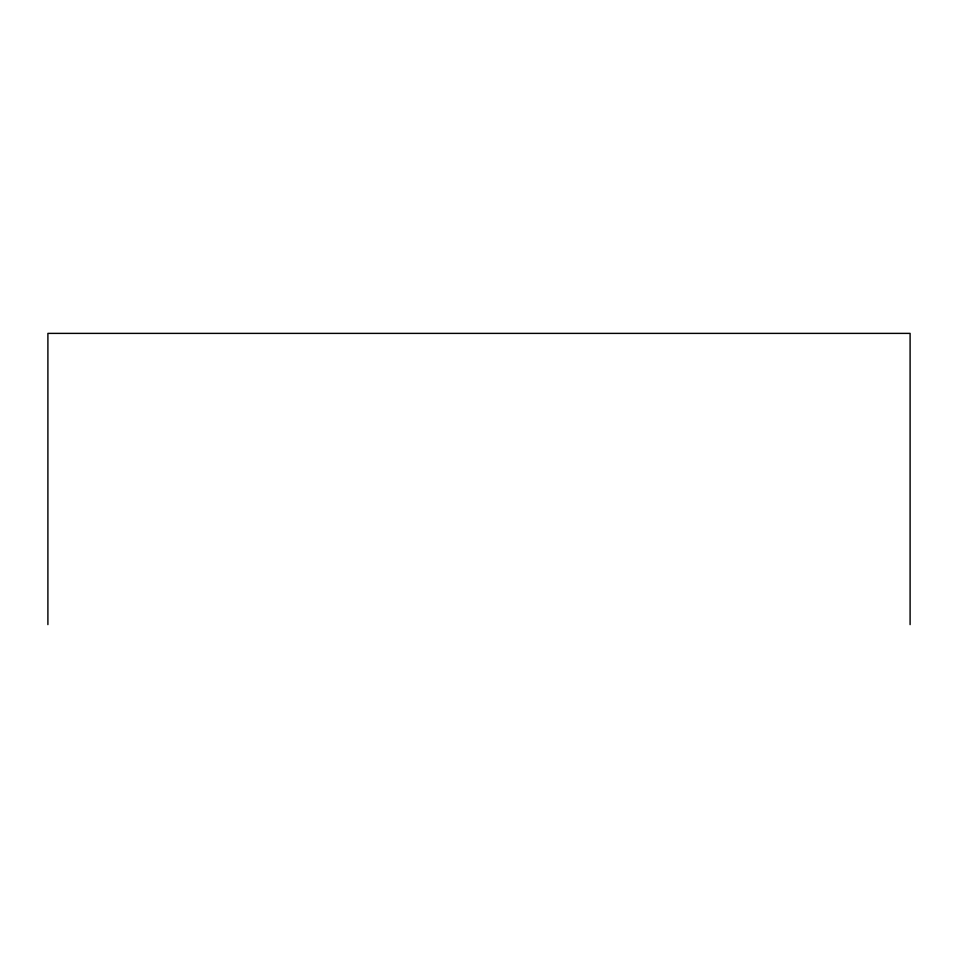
<?xml version="1.0" encoding="UTF-8"?>
<svg xmlns="http://www.w3.org/2000/svg" width="958" height="958" viewBox="0 0 958 958"><rect width="100%" height="100%" fill="white"/><g stroke="black" fill="none" stroke-linecap="round" stroke-linejoin="round"><path stroke-width="1.44" d="M910.1 624.616L910.1 333.384L47.9 333.384L47.9 624.616"/></g></svg>
